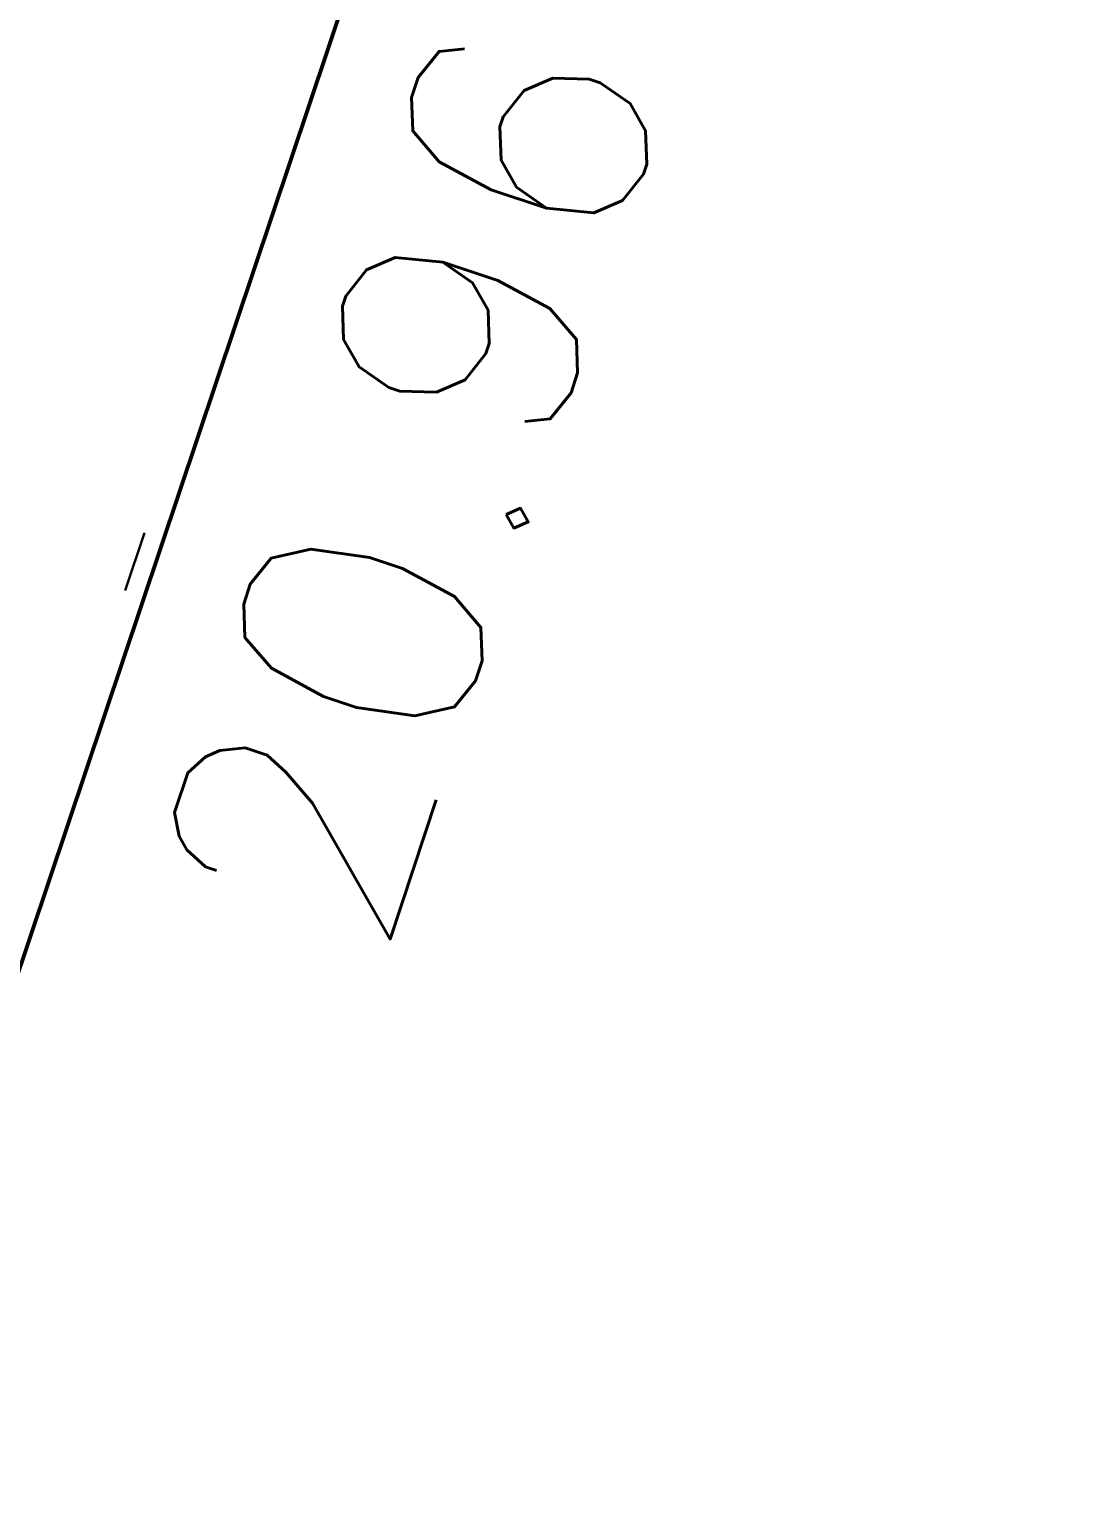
# Model space of a CAD drawing. Header units: metres. Extents: x 717911 to 838331, y 8495011 to 8501478.
# Drawn here: x 837533.73 to 837542.31, y 8496206.8 to 8496218.72 of the extents above; entities that cross this region are included whole.
import ezdxf

# ---------------------------------------------------------------- set-up
doc = ezdxf.new("R2010")
doc.units = ezdxf.units.M
doc.linetypes.add('HIDDEN2', pattern=[4.7625, 3.175, -1.5875])
for name, color, linetype, lineweight in [('0-CONCRETO 0.30mm', 146, 'Continuous', 30), ('ACERO LONG', 211, 'Continuous', 35), ('Structural - Grid_Pen_No__15', 214, 'Continuous', 25)]:
    doc.layers.add(name, color=color, linetype=linetype, lineweight=lineweight)
doc.layers.add('SOMBREADO', color=7, linetype='Continuous')
doc.styles.get("Standard").update_dxf_attribs({"font": 'simplex.shx'})

msp = doc.modelspace()

# ---------------------------------------------------------------- linework, layer by layer
at = {"layer": '0-CONCRETO 0.30mm'}
msp.add_lwpolyline([(837534.514, 8496214.122), (837534.673, 8496214.596)], dxfattribs=at)
at = {"layer": 'SOMBREADO', "color": 0, "linetype": 'Continuous', "lineweight": 50, "elevation": 0.963, "flags": 128}
msp.add_lwpolyline([(837423.428, 8496253.202), (837409.686, 8496233.597), (837401.782, 8496224.222), (837401.782, 8496224.222), (837525.832, 8496194.706), (837525.832, 8496194.706), (837525.832, 8496194.706), (837532.095, 8496206.393), (837538.76, 8496226.268), (837538.31, 8496263.826), (837542.307, 8496290.212), (837542.307, 8496290.212), (837542.307, 8496290.212), (837451.483, 8496301.047), (837450.637, 8496292.732), (837437.159, 8496272.869)], close=True, dxfattribs=at)
at = {"layer": 'Structural - Grid_Pen_No__15', "linetype": 'HIDDEN2', "lineweight": 9, "elevation": 0.963, "flags": 128}
msp.add_lwpolyline([(837423.428, 8496253.202), (837409.686, 8496233.597), (837401.782, 8496224.222), (837401.782, 8496224.222), (837525.832, 8496194.706), (837525.832, 8496194.706), (837525.832, 8496194.706), (837532.095, 8496206.393), (837538.76, 8496226.268), (837538.31, 8496263.826), (837542.307, 8496290.212), (837542.307, 8496290.212), (837542.307, 8496290.212), (837451.483, 8496301.047), (837450.637, 8496292.732), (837437.159, 8496272.869)], close=True, dxfattribs=at)

# ---------------------------------------------------------------- texts
at = {"layer": 'ACERO LONG', "color": 0, "linetype": 'Continuous', "lineweight": 9, "insert": (837536.865, 8496214.999, 0.963), "char_height": 2, "attachment_point": 5, "rotation": 71.677}
msp.add_mtext('\\A1;20.96', dxfattribs=at)

doc.saveas('drawing.dxf')
